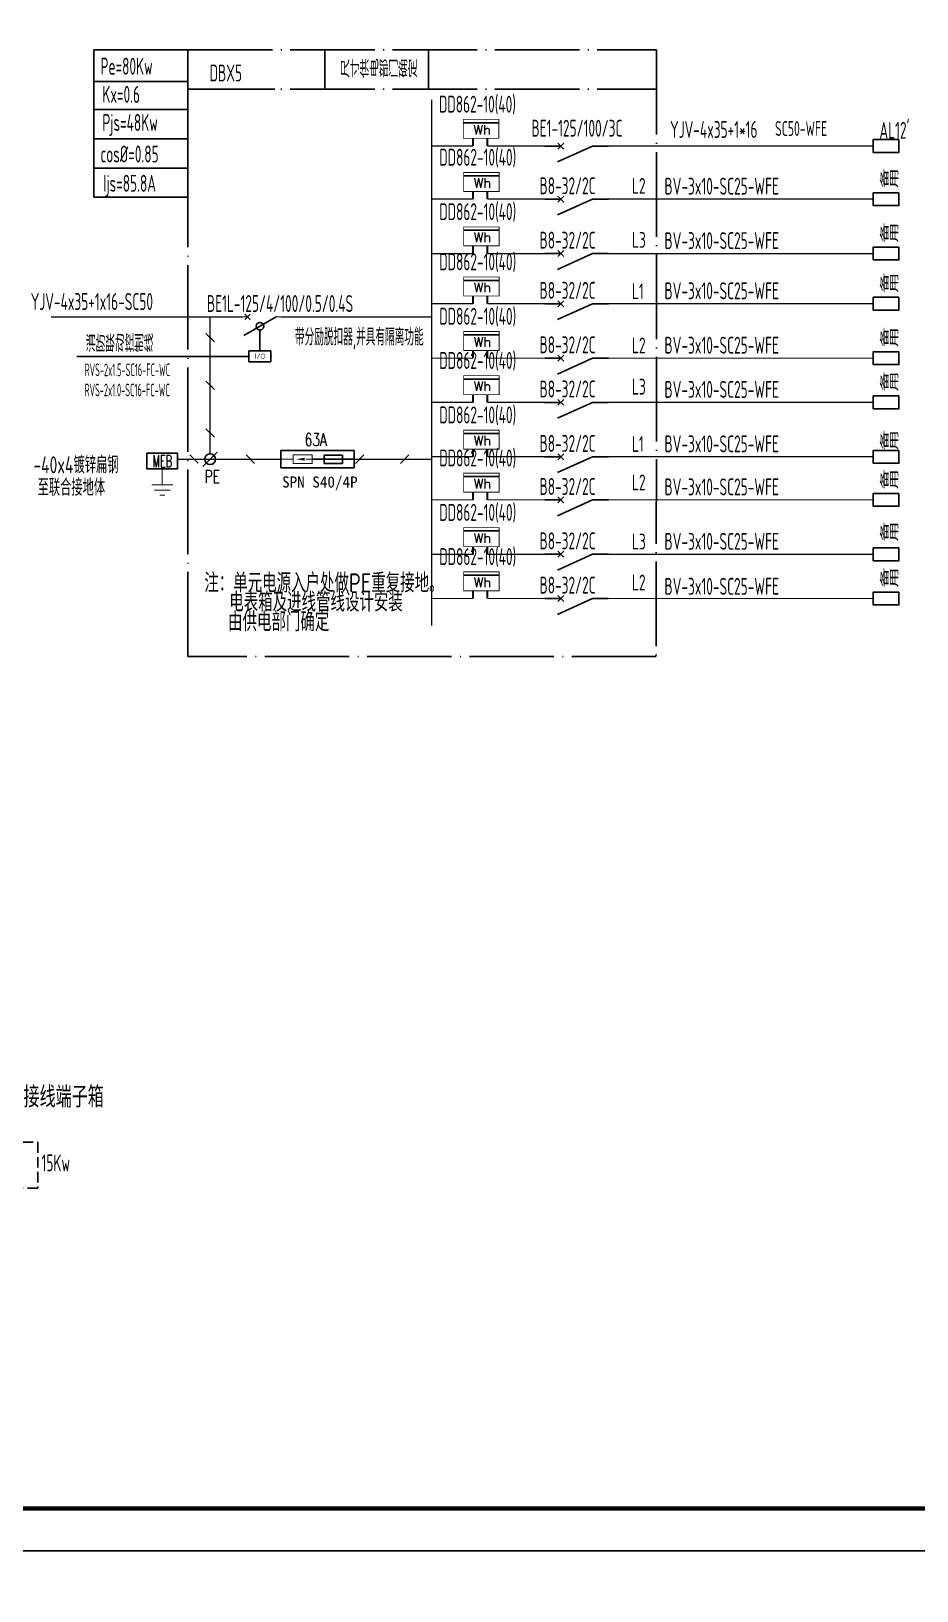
# Model space of a CAD drawing. Extents: x 2166032 to 5302137, y 581493 to 2416206.
# Drawn here: x 2829476 to 2850419, y 1048777 to 1085663 of the extents above; entities that cross this region are included whole.
import ezdxf
from ezdxf.enums import TextEntityAlignment as Align

# ---------------------------------------------------------------- set-up
doc = ezdxf.new("R2010")
doc.units = 0
doc.header["$LTSCALE"] = 1000
doc.header["$MEASUREMENT"] = 0
for name, pattern in [('ACAD_ISO06W100', [37.5, 24, -3, 0.5, -3, 0.5, -3, 0.5, -3]), ('CENTER2', [1.14, 0.75, -0.13, 0.13, -0.13]), ('CONTINOUS', [0]), ('DASH', [0.35, 0.25, -0.1]), ('DASHDOT', [1, 0.5, -0.25, 0, -0.25]), ('DOTE', [2.42, 2, -0.2, 0.02, -0.2])]:
    doc.linetypes.add(name, pattern=pattern)
for name, color, linetype in [('A', 3, 'Continuous'), ('AB', 1, 'Continuous'), ('BD1', 7, 'Continuous'), ('BXZ', 7, 'Continuous'), ('E-TEXT', 6, 'Continuous'), ('ELEMENT', 100, 'Continuous'), ('EQUIP', 80, 'Continuous'), ('EQUIP-动力', 3, 'Continuous'), ('EQUIP-消防', 3, 'Continuous'), ('FBX1', 7, 'Continuous'), ('PUB_TITLE', 137, 'Continuous'), ('SHTLN', 4, 'Continuous'), ('TEL_TEXT', 7, 'Continuous'), ('TERM', 2, 'Continuous'), ('WIRE', 6, 'Continuous'), ('WIRE-接地', 4, 'Continuous'), ('电气', 3, 'Continuous'), ('给排水文本', 30, 'Continuous')]:
    doc.layers.add(name, color=color, linetype=linetype)
doc.styles.add('_COMPLEX', font='COMPLEX', dxfattribs={"width": 0.6})
doc.styles.add('_SIMPLEX', font='SIMPLEX', dxfattribs={"width": 0.6})
doc.styles.add('_TEL_DIM', font='@tssdeng.shx', dxfattribs={"width": 0.8, "height": 3.5, "bigfont": '!tssdchn.shx'})
doc.styles.add('DIM_FONT', font='simplex_.ttf', dxfattribs={"width": 0.7})
doc.styles.add('H1', font='simsun.ttc')
doc.styles.add('HZ', font='！tssdeng.shx', dxfattribs={"bigfont": '！tssdchn.shx'})
doc.styles.add('HZTXT', font='tssdeng.shx', dxfattribs={"width": 0.7, "bigfont": 'tssdchn.shx'})
doc.styles.get("Standard").update_dxf_attribs({"font": 'tssdeng.shx', "bigfont": 'tssdchn.shx'})
doc.styles.add('样式 1', font='tssdeng.shx', dxfattribs={"width": 0.7, "bigfont": 'tssdchn.shx'})

# ---------------------------------------------------------------- blocks, each defined once
blk = doc.blocks.new('QF102')
at = {"layer": 'A'}
for p, q in [((0, -10), (-4.91, -1.5)), ((-0.71, -3.21), (0.71, -1.79)), ((-0.71, -1.79), (0.71, -3.21))]:
    blk.add_line(p, q, dxfattribs=at)
at = {"layer": 'A', "const_width": 0.3}
for points in [[(0, 0), (0, -2.5)], [(0, -10), (0, -12.5)]]:
    blk.add_lwpolyline(points, dxfattribs=at)
at = {"layer": 'AB', "width": 0.6, "flags": 9}
blk.add_attdef('QF', text='', height=3.99, dxfattribs=at).set_placement((5, -7.45), align=Align.MIDDLE)
blk = doc.blocks.new('$element$00000286')
at = {"const_width": 0.0233}
for points in [[(0, 0), (0, -0.375)], [(-0.25, -0.375), (0.25, -0.375)], [(-0.188, -0.5), (0.188, -0.5)], [(-0.062, -0.625), (0.062, -0.625)]]:
    blk.add_lwpolyline(points, dxfattribs=at)
at = {"flags": 9}
blk.add_attdef('S', (0, 0), '', height=0.00000667, dxfattribs=at)
blk = doc.blocks.new('_LINKPT1')
blk.add_line((0, 0), (0, 0))
blk = doc.blocks.new('FC1O39RR')
for p, q in [((0.659, 0.338), (-0.659, 0.338)), ((-0.659, 0.338), (-0.659, -0.335)), ((0.659, -0.335), (0.659, 0.338)), ((-0.659, -0.335), (0.659, -0.335))]:
    blk.add_line(p, q)
at = {"xscale": 0.002857142857142999, "yscale": 0.002857142857142999, "zscale": 0.002857142857142999}
for p in [(-0.659, 0), (0, 0.338), (0.659, 0), (0, -0.335)]:
    blk.add_blockref('_LINKPT1', p, dxfattribs=at)
at = {"style": '_COMPLEX', "width": 0.6, "flags": 8}
blk.add_attdef('$TEXT$', text='', height=0.515, dxfattribs=at).set_placement((0, 0), align=Align.MIDDLE_CENTER)
at = {"flags": 9}
blk.add_attdef('A', (0, 0), '', height=0.0000286, dxfattribs=at)
blk = doc.blocks.new('$TelecSys$00000008')
blk.add_line((0.4, 0.4), (-0.4, -0.4))
blk = doc.blocks.new('$TelecSys$00000006')
blk.add_line((-1.32, -1.32), (1.32, 1.32))
blk.add_circle((0, 0), 1)
blk = doc.blocks.new('M_M7')
for p, q in [((-0.25, -0.2), (0, -0.75)), ((-0.047, -0.297), (0.047, -0.203)), ((-0.047, -0.203), (0.047, -0.297))]:
    blk.add_line(p, q)
for points in [[(0, 0), (0, -0.25)], [(0, -0.75), (0, -1)]]:
    blk.add_lwpolyline(points)
at = {"width": 0.8, "flags": 9}
blk.add_attdef('S', (0.25, -0.5), '', height=0.2, dxfattribs=at)
blk = doc.blocks.new('_M12')
for p, q in [((-0.1, -0.717), (-0.1, -0.283)), ((-0.1, -0.283), (0.1, -0.283)), ((0.1, -0.283), (0.1, -0.717)), ((0.1, -0.717), (-0.1, -0.717))]:
    blk.add_line(p, q)
blk.add_lwpolyline([(0, 0), (0, -1)])
at = {"width": 0.8, "flags": 9}
blk.add_attdef('S', (0.25, -0.5), '', height=0.2, dxfattribs=at)
blk = doc.blocks.new('$element$00000532')
at = {"const_width": 0.0233}
for points in [[(0, 0), (0, -0.283)], [(-0.1, -0.283), (0.1, -0.283), (0.1, -0.717), (-0.1, -0.717), (-0.1, -0.283)], [(0, -1), (0, -0.567)]]:
    blk.add_lwpolyline(points, dxfattribs=at)
for points in [[(-0.033, -0.55), (0.033, -0.55), (0, -0.35), (0.033, -0.55)], [(0.033, -0.55), (0, -0.35), (-0.033, -0.55), (0.033, -0.55)], [(0, -0.367), (-0.033, -0.567), (0.033, -0.567), (0, -0.367)]]:
    blk.add_solid(points)
at = {"flags": 9}
blk.add_attdef('S', (0, 0), '', height=0.00000667, dxfattribs=at)
blk = doc.blocks.new('$element$00000586')
blk.add_line((0.173, 0), (0.173, -1))
at = {"const_width": 0.0233}
blk.add_lwpolyline([(-0.267, 0), (0.267, 0), (0.267, -1), (-0.267, -1), (-0.267, 0)], dxfattribs=at)
at = {"style": '_SIMPLEX'}
blk.add_text('Wh', height=0.2667, rotation=270, dxfattribs=at).set_placement((-0.161, -0.281))
at = {"flags": 9}
blk.add_attdef('S', (0, 0), '', height=0.00000667, dxfattribs=at)
blk.add_attdef('S', (0, 0), '', height=0.00000667, dxfattribs=at)
blk.add_attdef('S', (0, 0), '', height=0.00000667, dxfattribs=at)
blk = doc.blocks.new('$equip$00001926')
for p, q in [((0.65, 0.65), (-0.65, 0.65)), ((-0.65, 0.65), (-0.65, 0)), ((-0.65, 0), (0.65, 0)), ((0.65, 0), (0.65, 0.65))]:
    blk.add_line(p, q)
for p in [(-0.65, 0.325), (0, 0.65), (0, 0), (0.65, 0.325)]:
    blk.add_point(p)
at = {"color": 7, "style": '_TEL_DIM'}
blk.add_attdef('$TEXT$', text='', height=0.3, dxfattribs=at).set_placement((0.006, 0.343), align=Align.MIDDLE_CENTER)
at = {"color": 7, "style": '_TEL_DIM', "flags": 1}
blk.add_attdef('A', text='', height=0.00002, dxfattribs=at).set_placement((0, 0), align=Align.MIDDLE_CENTER)

msp = doc.modelspace()

# ---------------------------------------------------------------- linework, layer by layer
at = {"linetype": 'CONTINOUS', "ltscale": 0.7}
for p, q in [((2836417, 1084291.2), (2836423.2, 1085220.2)), ((2838872.6, 1084291.2), (2838872.6, 1085220.2)), ((2835235.4, 1084291.2), (2833182.3, 1084291.2))]:
    msp.add_line(p, q, dxfattribs=at)
at = {"linetype": 'DOTE'}
msp.add_line((2833182.3, 1084291.2), (2844264.3, 1084291.5), dxfattribs=at)
for p, q in [((2834886, 1078597), (2834886, 1078099.8)), ((2834626, 1077969.8), (2830557.7, 1077969.8)), ((2834626, 1077969.8), (2831298.7, 1077969.8))]:
    msp.add_line(p, q)
msp.add_lwpolyline([(2833182.3, 1085220.2), (2844264.8, 1085220.2), (2844258.4, 1070876.5), (2833182.3, 1070873)], close=True, dxfattribs=at)
at = {"const_width": 30}
for points in [[(2838946.4, 1084045.5), (2838946.4, 1071607)], [(2839926.5, 1082946.5), (2838944.7, 1082946.5)], [(2841914.2, 1082946.5), (2840264, 1082949.3)], [(2842976.5, 1082946.5), (2849386.6, 1082946.6)], [(2839933.6, 1081691.3), (2838946.4, 1081691.3)], [(2841915.9, 1081691.3), (2840264, 1081691.3)], [(2842978.3, 1081691.3), (2849388.3, 1081691.3)], [(2839933.6, 1080403.8), (2838946.4, 1080403.8)], [(2841915.9, 1080403.8), (2840264, 1080403.8)], [(2842978.3, 1080403.8), (2849388.3, 1080403.8)], [(2839933.6, 1079217.5), (2838946.4, 1079217.5)], [(2841915.9, 1079217.5), (2840264, 1079217.5)], [(2842978.3, 1079217.5), (2849388.3, 1079217.6)], [(2834481, 1078906.4), (2829948.3, 1078906.4)], [(2835381, 1078906.4), (2838946.4, 1078906.4)], [(2839933.6, 1077930), (2838946.4, 1077930)], [(2841915.9, 1077930), (2840264, 1077930)], [(2842978.3, 1077930), (2849388.3, 1077930.1)], [(2839933.6, 1076885), (2838946.4, 1076885)], [(2841915.9, 1076885), (2840264, 1076885)], [(2842978.3, 1076885), (2849388.3, 1076885.1)], [(2839933.6, 1075597.5), (2838946.4, 1075597.5)], [(2841915.9, 1075597.5), (2840264, 1075597.5)], [(2842978.3, 1075597.5), (2849388.3, 1075597.6)], [(2839933.6, 1074579), (2838946.4, 1074579)], [(2841915.9, 1074579), (2840264, 1074579)], [(2842978.3, 1074579), (2849388.3, 1074579.1)], [(2839933.6, 1073291.5), (2838946.4, 1073291.5)], [(2841915.9, 1073291.5), (2840264, 1073291.5)], [(2842978.3, 1073291.5), (2849388.3, 1073291.6)], [(2839933.6, 1072246), (2838946.4, 1072246)], [(2841915.9, 1072246), (2840264, 1072246)], [(2842978.3, 1072246), (2849388.3, 1072246.1)]]:
    msp.add_lwpolyline(points, dxfattribs=at)
at = {"linetype": 'CONTINOUS', "ltscale": 0.7}
for points in [[(2849995.8, 1083098.7), (2849386.6, 1083098.7), (2849386.6, 1082794.4), (2849995.8, 1082794.4)], [(2849997.6, 1081843.5), (2849388.3, 1081843.5), (2849388.3, 1081539.2), (2849997.6, 1081539.2)], [(2849997.6, 1080556), (2849388.3, 1080556), (2849388.3, 1080251.7), (2849997.6, 1080251.7)], [(2849997.6, 1079369.7), (2849388.3, 1079369.7), (2849388.3, 1079065.4), (2849997.6, 1079065.4)], [(2849997.6, 1078082.2), (2849388.3, 1078082.2), (2849388.3, 1077777.9), (2849997.6, 1077777.9)], [(2849997.6, 1077037.2), (2849388.3, 1077037.2), (2849388.3, 1076732.9), (2849997.6, 1076732.9)], [(2849997.6, 1075749.7), (2849388.3, 1075749.7), (2849388.3, 1075445.4), (2849997.6, 1075445.4)], [(2849997.6, 1074731.2), (2849388.3, 1074731.2), (2849388.3, 1074426.9), (2849997.6, 1074426.9)], [(2849997.6, 1073443.7), (2849388.3, 1073443.7), (2849388.3, 1073139.4), (2849997.6, 1073139.4)], [(2849997.6, 1072398.2), (2849388.3, 1072398.2), (2849388.3, 1072093.9), (2849997.6, 1072093.9)]]:
    msp.add_lwpolyline(points, close=True, dxfattribs=at)
msp.add_circle((2604640.5, 1020101.3), 438608.5)
at = {"layer": 'BD1', "const_width": 45}
for points in [[(2839926.5, 1082946.5), (2839926.5, 1083128.4)], [(2840264, 1082946.5), (2840264, 1083128.4)], [(2839926.5, 1081691.3), (2839926.5, 1081873.1)], [(2840264, 1081691.3), (2840264, 1081873.1)], [(2839926.5, 1080403.8), (2839926.5, 1080585.6)], [(2840264, 1080403.8), (2840264, 1080585.6)], [(2839926.5, 1079217.5), (2839926.5, 1079399.4)], [(2840264, 1079217.5), (2840264, 1079399.4)], [(2839926.5, 1077930), (2839926.5, 1078111.9)], [(2840264, 1077930), (2840264, 1078111.9)], [(2839926.5, 1076885), (2839926.5, 1077066.9)], [(2840264, 1076885), (2840264, 1077066.9)], [(2839926.5, 1075597.5), (2839926.5, 1075779.4)], [(2840264, 1075597.5), (2840264, 1075779.4)], [(2839926.5, 1074579), (2839926.5, 1074760.9)], [(2840264, 1074579), (2840264, 1074760.9)], [(2839926.5, 1073291.5), (2839926.5, 1073473.4)], [(2840264, 1073291.5), (2840264, 1073473.4)], [(2839926.5, 1072246), (2839926.5, 1072427.9)], [(2840264, 1072246), (2840264, 1072427.9)]]:
    msp.add_lwpolyline(points, dxfattribs=at)
at = {"layer": 'BXZ'}
for p, q in [((2830960.7, 1085220.2), (2830960.7, 1081736.2)), ((2830960.7, 1085220.2), (2833182.3, 1085220.2)), ((2833182.3, 1085220.2), (2833182.3, 1081736.2)), ((2830960.7, 1084474.8), (2833182.3, 1084474.8)), ((2830960.7, 1083809.3), (2833182.3, 1083809.3)), ((2830960.7, 1083117.1), (2833182.3, 1083117.1)), ((2830960.7, 1082425), (2833182.3, 1082425))]:
    msp.add_line(p, q, dxfattribs=at)
at = {"layer": 'EQUIP-动力', "color": 0, "linetype": 'DASH'}
for p, q in [((2827172, 1059386.2), (2829635.4, 1059386.2)), ((2829635.4, 1059386.2), (2829635.4, 1058301.9)), ((2829635.4, 1058301.9), (2827172, 1058301.9))]:
    msp.add_line(p, q, dxfattribs=at)
at = {"layer": 'FBX1'}
msp.add_line((2833182.3, 1081736.2), (2830960.7, 1081736.2), dxfattribs=at)
msp.add_circle((2834886, 1078685.5), 88.6, dxfattribs=at)
at = {"layer": 'PUB_TITLE'}
msp.add_lwpolyline([(2803419.4, 1049721.6), (2908519.4, 1049721.6), (2908519.4, 1109121.6), (2803419.4, 1109121.6)], close=True, dxfattribs=at)
at = {"layer": 'PUB_TITLE', "const_width": 100}
msp.add_lwpolyline([(2805925.4, 1050721.6), (2907525.4, 1050721.6), (2907525.4, 1108121.6), (2805925.4, 1108121.6)], close=True, dxfattribs=at)
at = {"layer": 'WIRE'}
msp.add_lwpolyline([(2835376.9, 1075336.4), (2837113.4, 1075336.4), (2837113.4, 1075743.9), (2835376.9, 1075743.9)], close=True, dxfattribs=at)
at = {"layer": 'WIRE-接地', "linetype": 'CENTER2', "const_width": 30}
msp.add_lwpolyline([(2833707.6, 1075668.2), (2833707.6, 1078906.4)], dxfattribs=at)
at = {"layer": 'WIRE-接地', "color": 4, "linetype": 'CENTER2', "const_width": 30}
for points in [[(2833233.5, 1075540.2), (2832937.6, 1075538.4)], [(2833233.5, 1075540.2), (2835376.9, 1075540.2)], [(2837113.4, 1075540.2), (2838946.4, 1075540.2)]]:
    msp.add_lwpolyline(points, dxfattribs=at)

# ---------------------------------------------------------------- block references
at = {"rotation": 90}
for name, p, xscale, yscale, zscale in [('M_M7', (2841623.7, 1082946.5), 1500, 1500, 1500), ('M_M7', (2841625.5, 1081691.3), 1500, 1500, 1500), ('M_M7', (2841625.5, 1080403.8), 1500, 1500, 1500), ('QF102', (2834368.5, 1078906.4), 90, 90, 90), ('M_M7', (2841625.5, 1079217.5), 1500, 1500, 1500), ('M_M7', (2841625.5, 1077930), 1500, 1500, 1500), ('M_M7', (2841625.5, 1076885), 1500, 1500, 1500), ('M_M7', (2841625.5, 1075597.5), 1500, 1500, 1500), ('M_M7', (2841625.5, 1074579), 1500, 1500, 1500), ('M_M7', (2841625.5, 1073291.5), 1500, 1500, 1500), ('M_M7', (2841625.5, 1072246), 1500, 1500, 1500)]:
    msp.add_blockref(name, p, dxfattribs=dict(at, xscale=xscale, yscale=yscale, zscale=zscale))
at = {"layer": 'ELEMENT', "linetype": 'CONTINOUS', "ltscale": 0.7, "xscale": 840, "yscale": 840, "zscale": 840, "rotation": 90}
for p in [(2839694.9, 1083352.4), (2839702, 1082097.1), (2839702, 1080809.6), (2839702, 1079623.4), (2839702, 1078335.9), (2839702, 1077290.9), (2839702, 1076003.4), (2839702, 1074984.9), (2839702, 1073697.4), (2839702, 1072651.9)]:
    msp.add_blockref('$element$00000586', p, dxfattribs=at)
at = {"layer": 'ELEMENT', "rotation": 270}
for name, p, xscale, yscale, zscale in [('$element$00000532', (2835380.3, 1075540.2), -1028.571428571828, -1028.571428571478, 1028.571428571428), ('_M12', (2837113.4, 1075540.2), 983.0400000000373, 983.0399999999208, 983.0400000000002)]:
    msp.add_blockref(name, p, dxfattribs=dict(at, xscale=xscale, yscale=yscale, zscale=zscale))
at = {"layer": 'ELEMENT', "xscale": 1000, "yscale": 1000, "zscale": 1000}
msp.add_blockref('$element$00000286', (2832576.1, 1075311.6), dxfattribs=at)
at = {"layer": 'EQUIP', "ltscale": 2, "xscale": 548.4495126465335, "yscale": 548.4495126460679, "zscale": 548.4495126461621}
msp.add_blockref('FC1O39RR', (2832576.1, 1075495.5), dxfattribs=at).add_auto_attribs({'$TEXT$': 'MEB'})
at = {"layer": 'EQUIP-消防', "xscale": 400, "yscale": 400, "zscale": 400}
msp.add_blockref('$equip$00001926', (2834886, 1077839.8), dxfattribs=at).add_auto_attribs({'$TEXT$': 'I/O'})
at = {"layer": 'SHTLN', "xscale": 250, "yscale": 250, "zscale": 250, "rotation": 90}
for p in [(2833707.6, 1078412.3), (2833707.6, 1077287.3), (2833707.6, 1076162.3)]:
    msp.add_blockref('$TelecSys$00000008', p, dxfattribs=at)
at = {"layer": 'SHTLN', "color": 4, "xscale": 250, "yscale": 250, "zscale": 250, "rotation": 270}
for p in [(2833327.9, 1075542.7), (2834656.8, 1075540.2)]:
    msp.add_blockref('$TelecSys$00000008', p, dxfattribs=at)
at = {"layer": 'SHTLN', "color": 4, "xscale": 250, "yscale": 250, "zscale": 250}
msp.add_blockref('$TelecSys$00000008', (2837246.6, 1075540.2), dxfattribs=at)
at = {"layer": 'SHTLN', "color": 10, "xscale": 250, "yscale": 250, "zscale": 250}
msp.add_blockref('$TelecSys$00000008', (2838306.4, 1075540.2), dxfattribs=at)
at = {"layer": 'TERM', "color": 1, "xscale": 128, "yscale": 128, "zscale": 128}
msp.add_blockref('$TelecSys$00000006', (2833707.6, 1075540.2), dxfattribs=at)

# ---------------------------------------------------------------- texts
for s, height, style, width, p in [('Pe=80Kw', 400, '_TEL_DIM', 0.6, (2831116, 1084634.5)), ('DBX5', 400, '_TEL_DIM', 0.6, (2833697.2, 1084474.8)), ('尺寸供电部门确定', 400, '_TEL_DIM', 0.6, (2836783.2, 1084567.5)), ('Kx=0.6', 400, '_TEL_DIM', 0.6, (2831160.3, 1083969)), ('DD862-10(40)', 400, '_TEL_DIM', 0.6, (2839121.7, 1083737)), ('Pjs=48Kw', 400, '_TEL_DIM', 0.6, (2831160.3, 1083303.5)), ('BE1-125/100/3C', 400, '_TEL_DIM', 0.6, (2841307.3, 1083167.9)), ('YJV-4x35+1*16', 400, '_TEL_DIM', 0.6, (2844583.7, 1083138.5)), ('SC50-WFE', 350, '_TEL_DIM', 0.6, (2847067.4, 1083185.9)), ("AL12'", 400, '_TEL_DIM', 0.6, (2849535.6, 1083118.5)), ('cos%%C=0.85', 400, '_TEL_DIM', 0.6, (2831116, 1082558.1)), ('DD862-10(40)', 400, '_TEL_DIM', 0.6, (2839128.8, 1082481.7)), ('Ijs=85.8A', 400, '_TEL_DIM', 0.6, (2831182.5, 1081865.9)), ('备用', 400, '_TEL_DIM', 0.6, (2849535.6, 1081965.6)), ('B8-32/2C', 400, '_TEL_DIM', 0.6, (2841497, 1081808)), ('L2', 375, '_TEL_DIM', 0.64, (2843684.8, 1081818.5)), ('BV-3x10-SC25-WFE', 400, '_TEL_DIM', 0.6, (2844451.7, 1081797.3)), ('DD862-10(40)', 400, '_TEL_DIM', 0.6, (2839128.8, 1081194.2)), ('B8-32/2C', 400, '_TEL_DIM', 0.6, (2841497, 1080520.5)), ('L3', 375, '_TEL_DIM', 0.64, (2843685.2, 1080539.5)), ('BV-3x10-SC25-WFE', 400, '_TEL_DIM', 0.6, (2844451.7, 1080509.8)), ('备用', 400, '_TEL_DIM', 0.6, (2849535.6, 1080678.1)), ('DD862-10(40)', 400, '_TEL_DIM', 0.6, (2839128.8, 1080008)), ('B8-32/2C', 400, '_TEL_DIM', 0.6, (2841497, 1079334.2)), ('L1', 375, '_TEL_DIM', 0.64, (2843684.8, 1079325.5)), ('BV-3x10-SC25-WFE', 400, '_TEL_DIM', 0.6, (2844451.7, 1079323.5)), ('备用', 400, '_TEL_DIM', 0.6, (2849535.6, 1079491.8)), (' YJV-4x35+1x16-SC50', 400, '_TEL_DIM', 0.6, (2829318.4, 1079068.4)), ('BE1L-125/4/100/0.5/0.4S', 400, '_TEL_DIM', 0.6, (2833631.4, 1079021.6)), ('DD862-10(40)', 400, '_TEL_DIM', 0.6, (2839128.8, 1078720.5)), ('备用', 400, '_TEL_DIM', 0.6, (2849535.6, 1078204.3)), ('消防联动控制线', 400, '_TEL_DIM', 0.6, (2830770.6, 1078072.8)), ('B8-32/2C', 400, '_TEL_DIM', 0.6, (2841497, 1078046.7)), ('L2', 375, '_TEL_DIM', 0.64, (2843684.8, 1078044.5)), ('BV-3x10-SC25-WFE', 400, '_TEL_DIM', 0.6, (2844451.7, 1078036)), ('DD862-10(40)', 400, '_TEL_DIM', 0.6, (2839128.8, 1077675.5)), ('备用', 400, '_TEL_DIM', 0.6, (2849535.6, 1077159.3)), ('B8-32/2C', 400, '_TEL_DIM', 0.6, (2841497, 1077001.7)), ('L3', 375, '_TEL_DIM', 0.64, (2843684.8, 1077068)), ('BV-3x10-SC25-WFE', 400, '_TEL_DIM', 0.6, (2844451.7, 1076991)), ('DD862-10(40)', 400, '_TEL_DIM', 0.6, (2839128.8, 1076388)), ('B8-32/2C', 400, '_TEL_DIM', 0.6, (2841497, 1075714.2)), ('L1', 375, '_TEL_DIM', 0.64, (2843684.8, 1075712)), ('BV-3x10-SC25-WFE', 400, '_TEL_DIM', 0.6, (2844451.7, 1075703.5)), ('备用', 400, '_TEL_DIM', 0.6, (2849535.6, 1075769.8)), ('DD862-10(40)', 400, '_TEL_DIM', 0.6, (2839128.8, 1075369.5)), ('备用', 400, '_TEL_DIM', 0.6, (2849535.6, 1074844.3)), ('B8-32/2C', 400, '_TEL_DIM', 0.6, (2841497, 1074695.7)), ('L2', 375, '_TEL_DIM', 0.64, (2843684.8, 1074804)), ('BV-3x10-SC25-WFE', 400, '_TEL_DIM', 0.6, (2844451.7, 1074685)), ('DD862-10(40)', 400, '_TEL_DIM', 0.6, (2839128.8, 1074082)), ('B8-32/2C', 400, '_TEL_DIM', 0.6, (2841497, 1073408.2)), ('L3', 375, '_TEL_DIM', 0.64, (2843684.8, 1073406)), ('BV-3x10-SC25-WFE', 400, '_TEL_DIM', 0.6, (2844451.7, 1073397.5)), ('备用', 400, '_TEL_DIM', 0.6, (2849535.6, 1073607.3)), ('DD862-10(40)', 400, '_TEL_DIM', 0.6, (2839128.8, 1073036.5)), ('B8-32/2C', 400, '_TEL_DIM', 0.6, (2841497, 1072362.7)), ('L2', 375, '_TEL_DIM', 0.64, (2843684.8, 1072435.5)), ('BV-3x10-SC25-WFE', 400, '_TEL_DIM', 0.6, (2844451.7, 1072333.3)), ('备用', 400, '_TEL_DIM', 0.6, (2849535.6, 1072519.3)), ('至本单元消防接线端子箱', 500, 'HZ', 0.8, (2827014, 1060207.6)), ('15Kw', 400, '_TEL_DIM', 0.6, (2829720.8, 1058696))]:
    msp.add_text(s, height=height, dxfattribs=dict(style=style, width=width)).set_placement(p)
at = {"layer": 'E-TEXT', "color": 7, "style": 'DIM_FONT', "width": 0.7}
msp.add_text('63A', height=300, dxfattribs=at).set_placement((2835943.8, 1075853.7))
at = {"layer": 'ELEMENT', "color": 7, "style": 'HZTXT', "width": 0.8}
for s, p in [('注：单元电源入户处做PE重复接地。', (2833569.5, 1072390.5)), ('电表箱及进线管线设计安装', (2834159.6, 1071936.2)), ('由供电部门确定', (2834132.1, 1071471.2))]:
    msp.add_text(s, height=450, dxfattribs=at).set_placement(p)
at = {"layer": 'TEL_TEXT', "linetype": 'ACAD_ISO06W100', "style": '_TEL_DIM', "width": 0.5}
for s, p in [('RVS-2x1.5-SC16-FC-WC', (2830740.6, 1077504.2)), ('RVS-2x1.0-SC16-FC-WC', (2830739.3, 1077027.6))]:
    msp.add_text(s, height=300, dxfattribs=at).set_placement(p)
at = {"layer": 'WIRE', "color": 0, "style": 'DIM_FONT', "width": 0.7}
msp.add_text('PE', height=300, dxfattribs=at).set_placement((2833579.5, 1074978.8, 0))
at = {"layer": '电气', "color": 3, "linetype": 'DASHDOT', "style": 'H1'}
msp.add_text('SPN S40/4P', height=262.5, dxfattribs=at).set_placement((2835410, 1074870.3))
at = {"layer": '给排水文本', "style": '样式 1'}
for s, width, p in [('带分励脱扣器,并具有隔离功能', 0.6, (2835714.1, 1078231.7)), ('-40x4镀锌扁钢', 0.7, (2829529.2, 1075207.2)), ('至联合接地体', 0.7, (2829629, 1074673.1))]:
    msp.add_text(s, height=400, dxfattribs=dict(at, width=width)).set_placement(p)

doc.saveas('drawing.dxf')
